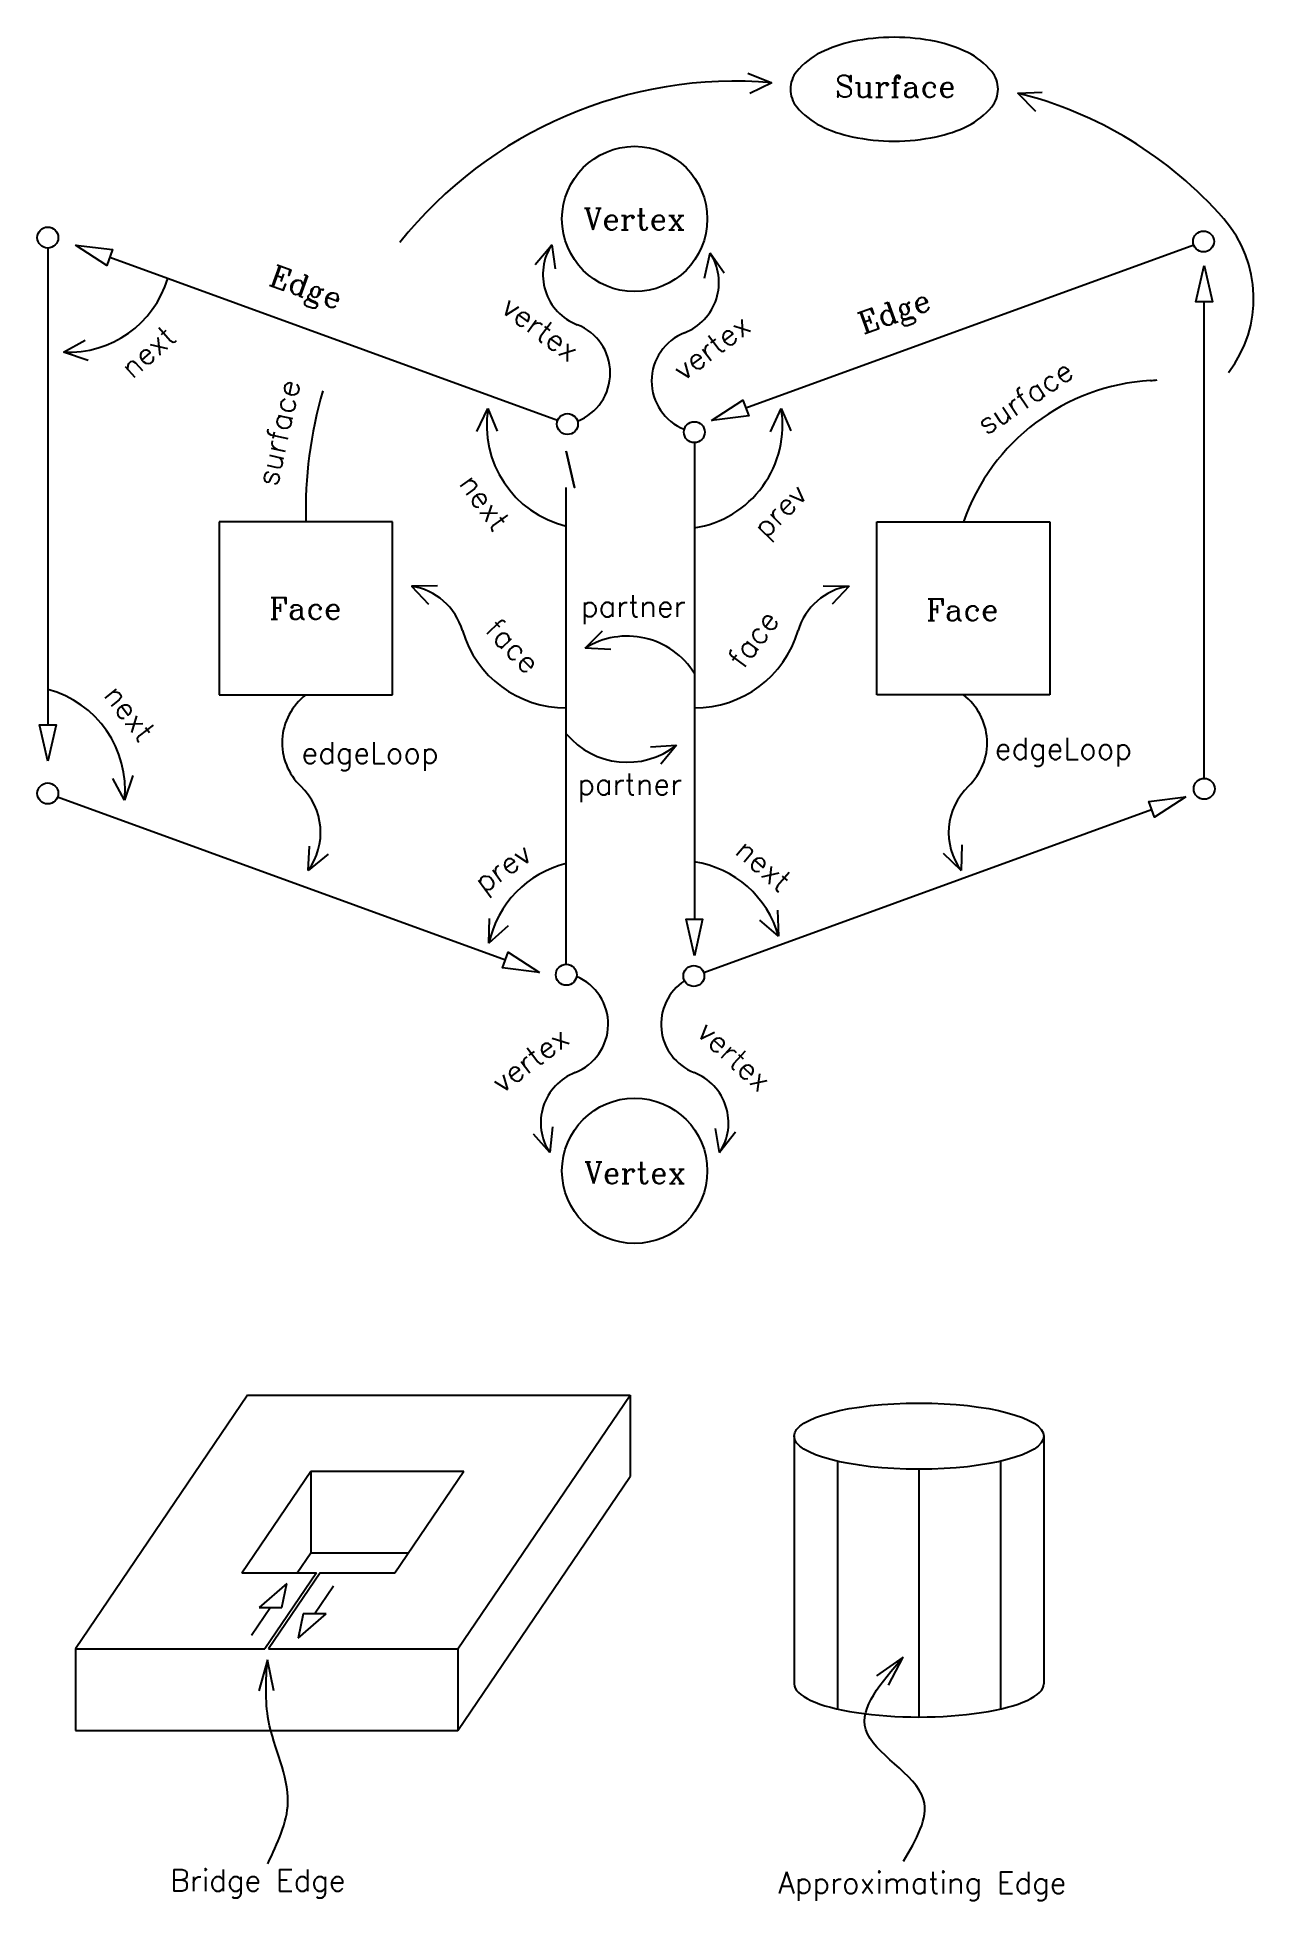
# Model space of a CAD drawing. Extents: x 6 to 147, y -69 to 146.
import ezdxf
from ezdxf.enums import TextEntityAlignment as Align

# ---------------------------------------------------------------- set-up
doc = ezdxf.new("R2010")
doc.units = 0
doc.layers.get('0').update_dxf_attribs({"linetype": 'CONTINUOUS'})
doc.styles.add('ROMANC', font='romanc')
doc.styles.add('ROMANS', font='romans', dxfattribs={"height": 2.5})

msp = doc.modelspace()

# ---------------------------------------------------------------- linework, layer by layer
at = {"color": 6}
for p, q in [((88.1, 141.86), (90.87, 140.74)), ((90.87, 140.74), (88.31, 139.52)), ((119.27, 139.55), (122.1, 139.65)), ((121.36, 137.42), (119.27, 139.55)), ((63.52, 119.72), (65.42, 122.03)), ((65.42, 122.03), (65.82, 119.22)), ((83.08, 118.17), (83.71, 121.09)), ((83.71, 121.09), (85.35, 118.78)), ((9.01, 109.6), (11.49, 110.98)), ((11.85, 108.66), (9.01, 109.6)), ((56.75, 100.42), (58.05, 103.11)), ((58.05, 103.11), (59.1, 100.48)), ((90.71, 100.39), (91.95, 103.11)), ((91.95, 103.11), (93.05, 100.5)), ((52.21, 82.6), (49.22, 82.56)), ((49.22, 82.56), (51.16, 80.5)), ((96.79, 82.6), (99.78, 82.56)), ((99.78, 82.56), (97.84, 80.5)), ((69.28, 75.4), (71.29, 77.39)), ((72.26, 75.26), (69.28, 75.4)), ((76.84, 64), (79.82, 64.18)), ((79.82, 64.18), (78.04, 61.98)), ((16.05, 57.85), (14.69, 60.33)), ((17.01, 60.68), (16.05, 57.85)), ((37.26, 49.69), (37.42, 52.52)), ((112.83, 52.67), (112.74, 49.69)), ((39.57, 51.58), (37.26, 49.69)), ((112.74, 49.69), (110.71, 51.67)), ((58.16, 41.32), (58.21, 44.15)), ((60.39, 43.3), (58.16, 41.32)), ((91.64, 42.12), (89.48, 43.95)), ((91.53, 45.1), (91.64, 42.12)), ((65.52, 20.07), (65.18, 17.11)), ((84.82, 17.11), (84.35, 19.9)), ((86.66, 19.46), (84.82, 17.11)), ((65.18, 17.11), (63.33, 19.25)), ((32.55, -41.53), (31.55, -45.12)), ((33.3, -45.09), (32.55, -41.53)), ((106.02, -41.23), (102.96, -43.36)), ((104.33, -44.45), (106.02, -41.23))]:
    msp.add_line(p, q, dxfattribs=at)
for p, q in [((7.17, 121.64), (7.17, 66.55)), ((139.62, 121.99), (87.85, 103.15)), ((66.1, 101.71), (14.33, 120.55)), ((140.83, 60.35), (140.83, 115.44)), ((81.9, 99.15), (81.9, 44.06)), ((67.1, 38.86), (67.1, 93.95)), ((47, 90), (27, 90)), ((27, 90), (27, 70)), ((47, 70), (47, 90)), ((103, 90), (123, 90)), ((103, 70), (103, 90)), ((123, 90), (123, 70)), ((27, 70), (47, 70)), ((123, 70), (103, 70)), ((8.31, 58.2), (60.07, 39.36)), ((82.98, 37.92), (134.75, 56.76))]:
    msp.add_line(p, q)
at = {"color": 7}
for p, q in [((30.27, -10.93), (10.38, -40.24)), ((30.27, -10.93), (74.47, -10.93)), ((54.57, -40.24), (74.47, -10.93)), ((74.47, -10.93), (74.47, -20.35)), ((29.6, -31.45), (37.56, -19.72)), ((37.56, -19.72), (55.24, -19.72)), ((37.56, -19.72), (37.56, -29.15)), ((47.28, -31.45), (55.24, -19.72)), ((54.57, -49.67), (74.47, -20.35)), ((36, -31.45), (37.56, -29.15)), ((37.56, -29.15), (48.85, -29.15)), ((29.6, -31.45), (38.22, -31.45)), ((38.66, -31.45), (47.28, -31.45)), ((34.8, -32.69), (31.59, -35.49)), ((34.22, -35.49), (34.8, -32.69)), ((38.01, -36.21), (40.21, -32.97)), ((32.9, -35.49), (30.71, -38.72)), ((31.59, -35.49), (32.9, -35.49)), ((32.9, -35.49), (34.22, -35.49)), ((36.12, -39), (39.33, -36.21)), ((36.7, -36.21), (36.12, -39)), ((38.01, -36.21), (36.7, -36.21)), ((39.33, -36.21), (38.01, -36.21)), ((10.38, -40.24), (10.38, -49.67)), ((10.38, -40.24), (32.25, -40.24)), ((32.69, -40.24), (54.57, -40.24)), ((54.57, -40.24), (54.57, -49.67)), ((10.38, -49.67), (54.57, -49.67))]:
    msp.add_line(p, q, dxfattribs=at)
at = {"color": 1}
for p, q in [((93.42, -15.67), (93.42, -44.3)), ((122.29, -15.67), (122.29, -44.3)), ((98.45, -18.57), (98.44, -47.2)), ((117.27, -18.57), (117.27, -47.2)), ((107.86, -19.5), (107.86, -48.13)), ((38.22, -31.45), (32.25, -40.24)), ((38.66, -31.45), (32.69, -40.24))]:
    msp.add_line(p, q, dxfattribs=at)
msp.add_lwpolyline([(93, 140, 0.174705), (93.73, 137.97, 0.104203), (96.51, 135.76, 0.064948), (100.15, 134.5, 0.051099), (105, 134, 0.051099), (109.85, 134.5, 0.064948), (113.49, 135.76, 0.104203), (116.27, 137.97, 0.174705), (117, 140, 0.174705), (116.27, 142.03, 0.104203), (113.49, 144.24, 0.064948), (109.85, 145.5, 0.051099), (105, 146, 0.051099), (100.15, 145.5, 0.064948), (96.51, 144.24, 0.104203), (93.73, 142.03, 0.174705)], format="xyb", close=True)
at = {"color": 7}
for points in [[(10.38, 121.99), (14.66, 121.46), (14, 119.64)], [(140.83, 119.64), (141.8, 115.44), (139.87, 115.44)], [(83.9, 101.71), (87.52, 104.05), (88.18, 102.24)], [(67.1, 98.15), (68.06, 93.95)], [(7.17, 62.35), (6.2, 66.55), (8.13, 66.55)], [(138.69, 58.2), (135.08, 55.86), (134.42, 57.67)], [(81.9, 39.86), (80.94, 44.06), (82.86, 44.06)], [(64.02, 37.92), (59.74, 38.45), (60.4, 40.26)]]:
    msp.add_lwpolyline(points, close=True, dxfattribs=at)
for centre, radius in [((75, 125), 8.4), ((7.17, 122.85), 1.21), ((140.75, 122.4), 1.21), ((67.23, 101.3), 1.21), ((81.9, 100.36), 1.21), ((140.83, 59.14), 1.21), ((7.17, 58.61), 1.21), ((67.1, 37.65), 1.21), ((81.84, 37.51), 1.21), ((75, 15), 8.4)]:
    msp.add_circle(centre, radius)
at = {"color": 6}
for centre, radius, start, end in [((86.66, 91.25), 49.68, 85.1432, 141.3593), ((107.96, 94.24), 46.7, 41.2071, 75.9907), ((132.6, 115.81), 13.95, 322.2827, 41.2071), ((70.63, 118.59), 6.24, 146.6224, 248.7118), ((78.5, 117.66), 6.24, 291.2882, 33.3776), ((9.55, 121.59), 12, 267.4338, 343.1637), ((66.19, 107.2), 5.99, 291.6338, 68.7118), ((82.95, 106.26), 5.99, 111.2882, 248.3662), ((136.04, 81.98), 24.39, 93.3423, 160.8118), ((133.8, 120.26), 13.95, 273.3423, 276.5565), ((86.66, 91.25), 49.68, 163.7773, 181.4373), ((69.9, 101.17), 12, 170.7055, 256.5215), ((80.1, 101.17), 12, 278.6123, 9.2945), ((48.13, 75.37), 7.27, 16.3893, 81.404), ((100.87, 75.37), 7.27, 98.596, 163.6107), ((67.03, 80.93), 12.43, 196.3893, 270.3105), ((74.14, 67.64), 9.15, 32.0118, 122.081), ((81.97, 80.93), 12.43, 269.6895, 343.6107), ((4.11, 59.03), 12, 354.322, 75.2484), ((41.19, 64.48), 6.93, 127.1841, 226.4961), ((108.81, 64.48), 6.93, 313.5039, 52.8159), ((74.14, 71.36), 9.15, 219.7427, 308.3774), ((31.33, 54.09), 7.38, 323.3979, 46.4961), ((118.67, 54.09), 7.38, 133.5039, 216.6021), ((69.9, 38.83), 12, 103.4785, 168.0101), ((80.1, 38.83), 12, 15.9222, 81.3877), ((65.95, 31.94), 5.99, 291.2882, 66.9589), ((84.05, 31.94), 5.99, 123.2212, 248.7118), ((70.39, 20.54), 6.24, 111.2882, 213.3776), ((79.61, 20.54), 6.24, 326.6224, 68.7118)]:
    msp.add_arc(centre, radius, start, end, dxfattribs=at)
at = {"color": 7}
msp.add_ellipse((107.86, -15.67), major_axis=(-14.43, 0), ratio=0.265537, dxfattribs=at)
msp.add_ellipse((107.86, -44.3), major_axis=(-14.43, 0), ratio=0.265537, start_param=0, end_param=3.141593, dxfattribs=at)
at = {"color": 6}
for points in [[(32.59, -65.08), (34.93, -57.98), (32.69, -48.54), (32.55, -41.53)], [(106.06, -64.78), (108.4, -57.68), (101.71, -49.57), (106.02, -41.23)]]:
    msp.add_spline(points, degree=3, dxfattribs=at)

# ---------------------------------------------------------------- texts
at = {"color": 1, "style": 'ROMANC'}
for s, p in [('Surface', (105.14, 139.07)), ('Vertex', (75, 123.74)), ('Face', (36.94, 78.75)), ('Face', (112.87, 78.6)), ('Vertex', (75.06, 13.52))]:
    msp.add_text(s, height=2.5, dxfattribs=at).set_placement(p, align=Align.CENTER)
for rotation, p in [(340, (32.61, 117.44)), (20, (101.42, 111.68))]:
    msp.add_text('Edge', height=2.5, rotation=rotation, dxfattribs=at).set_placement(p)
at = {"color": 5, "style": 'ROMANS'}
for s, rotation, p in [('vertex', 323.2219, (63.41, 111.36)), ('next', 41.349, (19.56, 108.76)), ('vertex', 36.7781, (84.62, 109.21)), ('surface', 33.6666, (120.8, 103.4)), ('surface', 77.3974, (35.02, 100.04)), ('next', 305.997, (56.66, 91.57)), ('prev', 45.3346, (92.64, 90.47)), ('face', 314.2628, (60.03, 74.82)), ('face', 53.1057, (89.68, 75.71)), ('next', 307.6114, (15.66, 67.17)), ('prev', 35.6903, (60.46, 49.06)), ('next', 318.9037, (89.11, 49.41)), ('vertex', 36.7781, (63.65, 26.88)), ('vertex', 317.2321, (85.7, 27.37))]:
    msp.add_text(s, height=2.5, rotation=rotation, dxfattribs=at).set_placement(p, align=Align.CENTER)
for p in [(74.84, 79.01), (74.43, 58.43)]:
    msp.add_text('partner', height=2.5, dxfattribs=at).set_placement(p, align=Align.CENTER)
for s, p in [('edgeLoop', (116.62, 62.55)), ('edgeLoop', (36.49, 62.05)), ('Bridge Edge', (21.33, -68.25)), ('Approximating Edge', (91.58, -68.53))]:
    msp.add_text(s, height=2.5, dxfattribs=at).set_placement(p)

doc.saveas('drawing.dxf')
